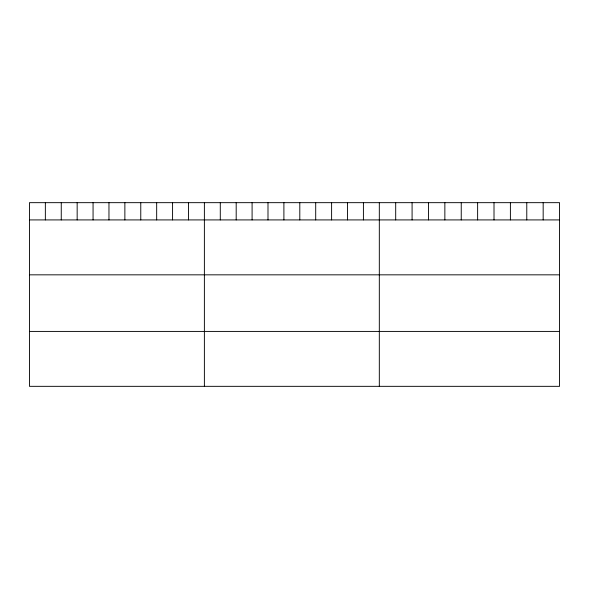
<?xml version="1.0" encoding="UTF-8"?>
<svg xmlns="http://www.w3.org/2000/svg" width="589" height="589" viewBox="0 0 589 589"><rect width="100%" height="100%" fill="white"/><g stroke="black" fill="none" stroke-linecap="round" stroke-linejoin="round"><path stroke-width="0.88" d="M559.55 219.918L559.55 386.332L29.45 386.332L29.45 202.668L559.55 202.668L559.55 219.918L29.45 219.918M29.45 274.835L559.55 274.835M29.45 331.416L559.55 331.416M543.168 202.668L543.168 219.918M526.78 202.668L526.78 219.918M510.398 202.668L510.398 219.918M494.009 202.668L494.009 219.918M477.627 202.668L477.627 219.918M461.239 202.668L461.239 219.918M444.857 202.668L444.857 219.918M428.468 202.668L428.468 219.918M412.086 202.668L412.086 219.918M395.698 202.668L395.698 219.918M379.316 202.668L379.316 386.332M363.413 202.668L363.413 219.918M347.51 202.668L347.51 219.918M331.607 202.668L331.607 219.918M315.704 202.668L315.704 219.918M299.801 202.668L299.801 219.918M283.898 202.668L283.898 219.918M267.995 202.668L267.995 219.918M252.092 202.668L252.092 219.918M236.189 202.668L236.189 219.918M220.286 202.668L220.286 219.918M204.383 202.668L204.383 386.332M188.48 202.668L188.48 219.918M172.577 202.668L172.577 219.918M156.674 202.668L156.674 219.918M140.771 202.668L140.771 219.918M124.868 202.668L124.868 219.918M108.965 202.668L108.965 219.918M93.062 202.668L93.062 219.918M77.159 202.668L77.159 219.918M61.256 202.668L61.256 219.918M45.353 202.668L45.353 219.918"/></g></svg>
